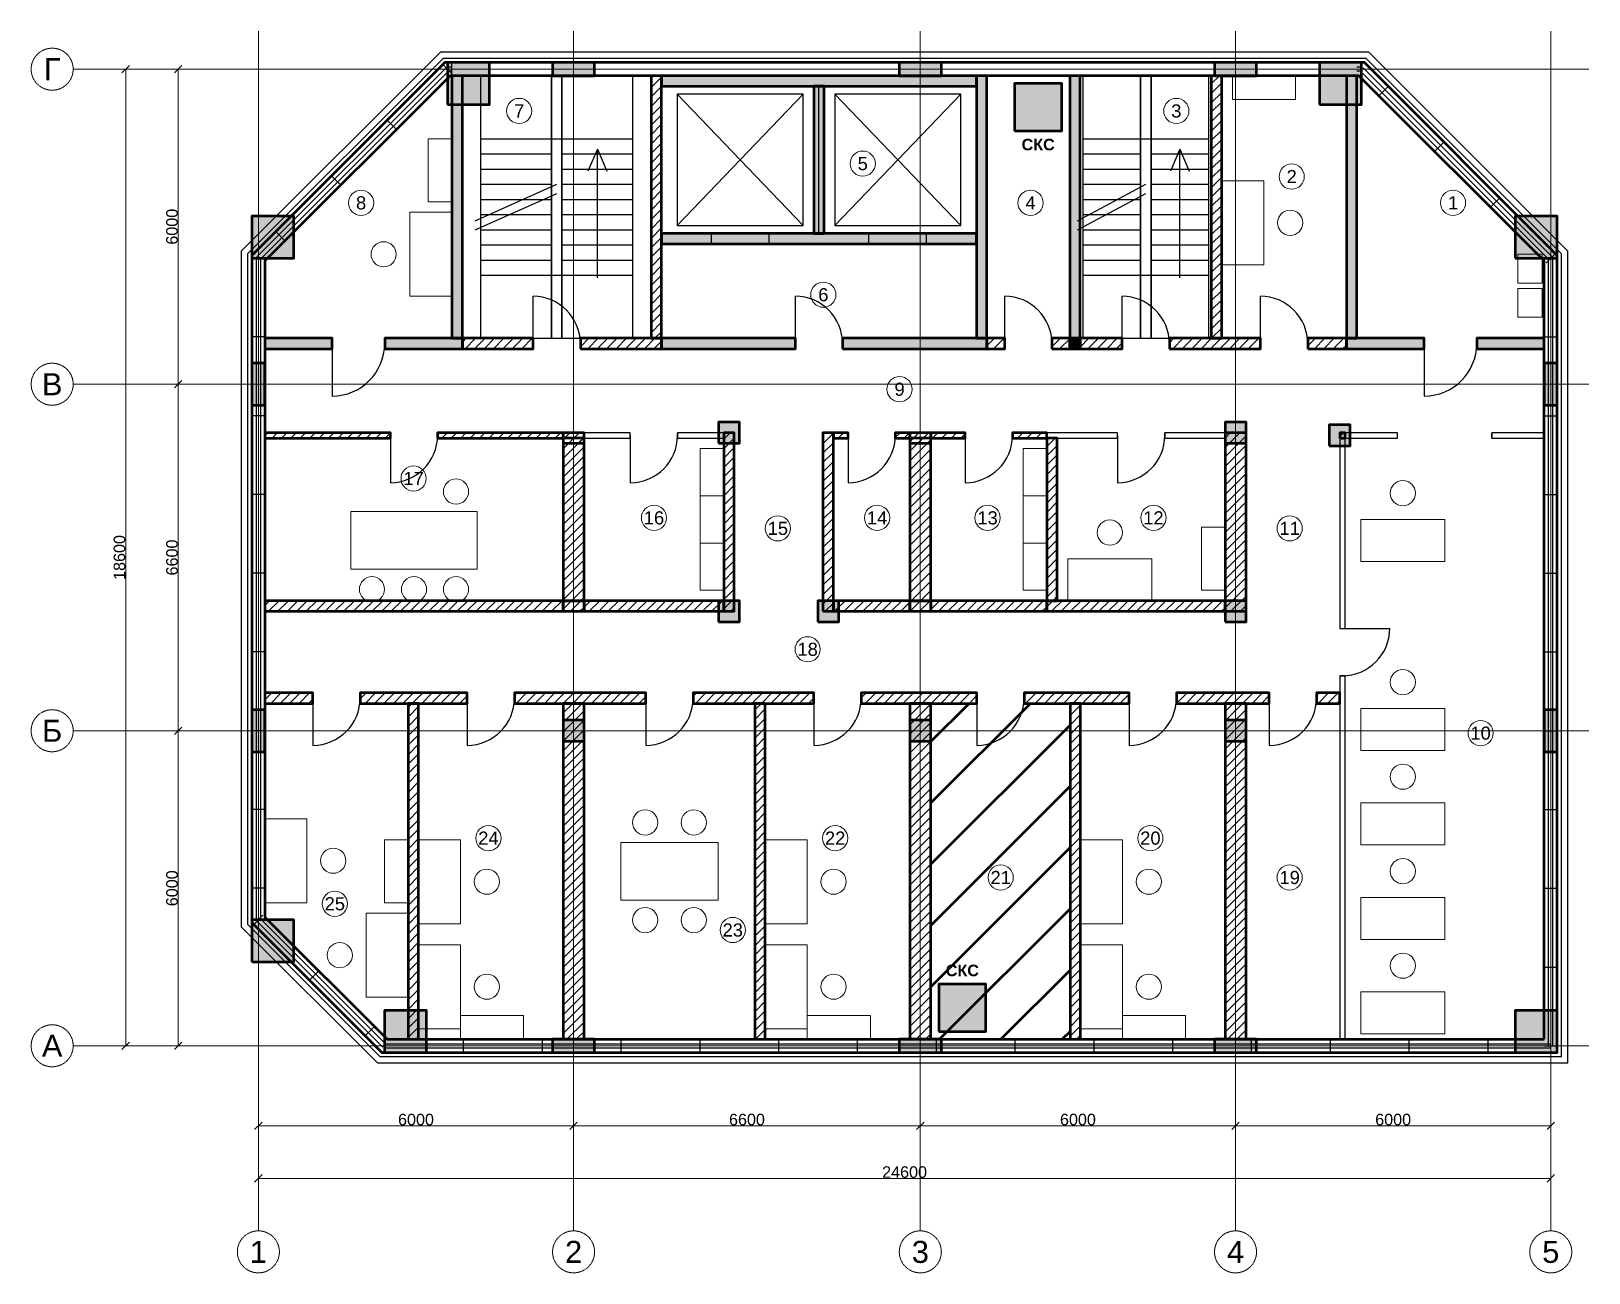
# Model space of a CAD drawing. Header units: millimetres. Extents: x -4325 to 25325, y -4325 to 19325.
import ezdxf
from ezdxf.enums import TextEntityAlignment as Align

# ---------------------------------------------------------------- set-up
doc = ezdxf.new("R2010")
doc.units = ezdxf.units.MM
doc.linetypes.add('CENTER2', pattern=[2.541, 1.587, -0.318, 0.318, -0.318])
for name, color, linetype, lineweight in [('A-ANNO-ROOM', 7, 'CONTINUOUS', 18), ('A-DIMS', 8, 'CONTINUOUS', 13), ('A-DOOR', 3, 'CONTINUOUS', 25), ('A-ELEV', 7, 'CONTINUOUS', 25), ('A-FACADE-PANEL', 8, 'CONTINUOUS', 25), ('A-FURN', 8, 'CONTINUOUS', 18), ('A-GLAZ-RIBBON', 5, 'CONTINUOUS', 25), ('A-GRID', 8, 'CENTER2', 13), ('A-HATCH', 9, 'CONTINUOUS', 9), ('A-OUTLINE', 7, 'CONTINUOUS', 50), ('A-SANI', 8, 'CONTINUOUS', 18), ('A-STAIR', 7, 'CONTINUOUS', 25), ('A-WALL-BLOCK', 9, 'CONTINUOUS', 50), ('A-WALL-GLASS', 4, 'CONTINUOUS', 25), ('A-WALL-RC', 7, 'CONTINUOUS', 50), ('E-SCS-RISER', 1, 'CONTINUOUS', 50), ('E-SERVER-ROOM', 1, 'CONTINUOUS', 50)]:
    doc.layers.add(name, color=color, linetype=linetype, lineweight=lineweight)
doc.styles.add('Arial-Bold', font='arialbd.ttf')
doc.styles.get("Standard").update_dxf_attribs({"font": 'arial.ttf'})

msp = doc.modelspace()

# ---------------------------------------------------------------- hatches: boundary and pattern name
at = {"layer": 'A-HATCH'}
h = msp.add_hatch(dxfattribs=at)
h.set_pattern_fill('ANSI31', scale=40)
h.paths.add_polyline_path([(7474, 13475), (7674, 13475), (7674, 18475), (7674, 18475), (7474, 18475), (7474, 18475)])
h = msp.add_hatch(dxfattribs=at)
h.set_pattern_fill('ANSI31', scale=40)
h.paths.add_polyline_path([(18139, 13475), (18339, 13475), (18339, 18475), (18339, 18475), (18139, 18475), (18139, 18475)])
h = msp.add_hatch(dxfattribs=at)
h.set_pattern_fill('ANSI31', scale=40)
h.paths.add_polyline_path([(3884, 13275), (5229, 13275), (5229, 13475), (3884, 13475)])
h = msp.add_hatch(dxfattribs=at)
h.set_pattern_fill('ANSI31', scale=40)
h.paths.add_polyline_path([(6129, 13275), (7674, 13275), (7674, 13475), (6129, 13475)])
h = msp.add_hatch(dxfattribs=at)
h.set_pattern_fill('ANSI31', scale=40)
h.paths.add_polyline_path([(13868, 13275), (14206, 13275), (14206, 13475), (13868, 13475)])
h = msp.add_hatch(dxfattribs=at)
h.set_pattern_fill('ANSI31', scale=40)
h.paths.add_polyline_path([(15106, 13275), (15443, 13275), (15443, 13475), (15106, 13475)])
h = msp.add_hatch(dxfattribs=at)
h.set_pattern_fill('ANSI31', scale=40)
h.paths.add_polyline_path([(15643, 13275), (16441, 13275), (16441, 13475), (15643, 13475)])
h = msp.add_hatch(dxfattribs=at)
h.set_pattern_fill('ANSI31', scale=40)
h.paths.add_polyline_path([(17341, 13275), (19074, 13275), (19074, 13475), (17341, 13475)])
h = msp.add_hatch(dxfattribs=at)
h.set_pattern_fill('ANSI31', scale=40)
h.paths.add_polyline_path([(19974, 13275), (20710, 13275), (20710, 13475), (19974, 13475)])
h = msp.add_hatch(dxfattribs=at)
h.set_pattern_fill('ANSI31', scale=40)
h.paths.add_polyline_path([(125, 11575), (125, 11575), (2512, 11575), (2512, 11675), (125, 11675), (125, 11675)])
h = msp.add_hatch(dxfattribs=at)
h.set_pattern_fill('ANSI31', scale=40)
h.paths.add_polyline_path([(3412, 11575), (5800, 11575), (5800, 11675), (3412, 11675)])
h = msp.add_hatch(dxfattribs=at)
h.set_pattern_fill('ANSI31', scale=40)
h.paths.add_polyline_path([(5800, 11475), (6200, 11475), (6200, 11675), (5800, 11675)])
h = msp.add_hatch(dxfattribs=at)
h.set_pattern_fill('ANSI31', scale=40)
h.paths.add_polyline_path([(5800, 8475), (6200, 8475), (6200, 11575), (5800, 11575)])
h = msp.add_hatch(dxfattribs=at)
h.set_pattern_fill('ANSI31', scale=40)
h.paths.add_polyline_path([(8858, 8275), (9058, 8275), (9058, 11675), (8858, 11675)])
h = msp.add_hatch(dxfattribs=at)
h.set_pattern_fill('ANSI31', scale=40)
h.paths.add_polyline_path([(10747, 8275), (10947, 8275), (10947, 11675), (10747, 11675)])
h = msp.add_hatch(dxfattribs=at)
h.set_pattern_fill('ANSI31', scale=40)
h.paths.add_polyline_path([(10947, 11575), (11224, 11575), (11224, 11675), (10947, 11675)])
h = msp.add_hatch(dxfattribs=at)
h.set_pattern_fill('ANSI31', scale=40)
h.paths.add_polyline_path([(12124, 11575), (12400, 11575), (12400, 11675), (12124, 11675)])
h = msp.add_hatch(dxfattribs=at)
h.set_pattern_fill('ANSI31', scale=40)
h.paths.add_polyline_path([(12400, 11475), (12800, 11475), (12800, 11675), (12400, 11675)])
h = msp.add_hatch(dxfattribs=at)
h.set_pattern_fill('ANSI31', scale=40)
h.paths.add_polyline_path([(12400, 8475), (12800, 8475), (12800, 11575), (12400, 11575)])
h = msp.add_hatch(dxfattribs=at)
h.set_pattern_fill('ANSI31', scale=40)
h.paths.add_polyline_path([(12800, 11575), (13454, 11575), (13454, 11675), (12800, 11675)])
h = msp.add_hatch(dxfattribs=at)
h.set_pattern_fill('ANSI31', scale=40)
h.paths.add_polyline_path([(14354, 11575), (15007, 11575), (15007, 11675), (14354, 11675)])
h = msp.add_hatch(dxfattribs=at)
h.set_pattern_fill('ANSI31', scale=40)
h.paths.add_polyline_path([(15007, 8475), (15207, 8475), (15207, 11575), (15007, 11575)])
h = msp.add_hatch(dxfattribs=at)
h.set_pattern_fill('ANSI31', scale=40)
h.paths.add_polyline_path([(18400, 8275), (18800, 8275), (18800, 11675), (18400, 11675)])
h = msp.add_hatch(dxfattribs=at)
h.set_pattern_fill('ANSI31', scale=40)
h.paths.add_polyline_path([(20585, 11575), (20685, 11575), (20685, 11675), (20585, 11675)])
h = msp.add_hatch(dxfattribs=at)
h.set_pattern_fill('ANSI31', scale=40)
h.paths.add_polyline_path([(125, 8275), (125, 8275), (5800, 8275), (5800, 8475), (125, 8475), (125, 8475)])
h = msp.add_hatch(dxfattribs=at)
h.set_pattern_fill('ANSI31', scale=40)
h.paths.add_polyline_path([(5800, 8275), (6200, 8275), (6200, 8475), (5800, 8475)])
h = msp.add_hatch(dxfattribs=at)
h.set_pattern_fill('ANSI31', scale=40)
h.paths.add_polyline_path([(6200, 8275), (8858, 8275), (8858, 8475), (6200, 8475)])
h = msp.add_hatch(dxfattribs=at)
h.set_pattern_fill('ANSI31', scale=40)
h.paths.add_polyline_path([(10947, 8275), (12400, 8275), (12400, 8475), (10947, 8475)])
h = msp.add_hatch(dxfattribs=at)
h.set_pattern_fill('ANSI31', scale=40)
h.paths.add_polyline_path([(12400, 8275), (12800, 8275), (12800, 8475), (12400, 8475)])
h = msp.add_hatch(dxfattribs=at)
h.set_pattern_fill('ANSI31', scale=40)
h.paths.add_polyline_path([(12800, 8275), (15007, 8275), (15007, 8475), (12800, 8475)])
h = msp.add_hatch(dxfattribs=at)
h.set_pattern_fill('ANSI31', scale=40)
h.paths.add_polyline_path([(15007, 8275), (18400, 8275), (18400, 8475), (15007, 8475)])
h = msp.add_hatch(dxfattribs=at)
h.set_pattern_fill('ANSI31', scale=40)
h.paths.add_polyline_path([(125, 6522), (125, 6522), (1037, 6522), (1037, 6722), (125, 6722), (125, 6722)])
h = msp.add_hatch(dxfattribs=at)
h.set_pattern_fill('ANSI31', scale=40)
h.paths.add_polyline_path([(1937, 6522), (3974, 6522), (3974, 6722), (1937, 6722)])
h = msp.add_hatch(dxfattribs=at)
h.set_pattern_fill('ANSI31', scale=40)
h.paths.add_polyline_path([(4874, 6522), (7374, 6522), (7374, 6722), (4874, 6722)])
h = msp.add_hatch(dxfattribs=at)
h.set_pattern_fill('ANSI31', scale=40)
h.paths.add_polyline_path([(8274, 6522), (10574, 6522), (10574, 6722), (8274, 6722)])
h = msp.add_hatch(dxfattribs=at)
h.set_pattern_fill('ANSI31', scale=40)
h.paths.add_polyline_path([(11474, 6522), (13674, 6522), (13674, 6722), (11474, 6722)])
h = msp.add_hatch(dxfattribs=at)
h.set_pattern_fill('ANSI31', scale=40)
h.paths.add_polyline_path([(14574, 6522), (16574, 6522), (16574, 6722), (14574, 6722)])
h = msp.add_hatch(dxfattribs=at)
h.set_pattern_fill('ANSI31', scale=40)
h.paths.add_polyline_path([(17474, 6522), (19242, 6522), (19242, 6722), (17474, 6722)])
h = msp.add_hatch(dxfattribs=at)
h.set_pattern_fill('ANSI31', scale=40)
h.paths.add_polyline_path([(20142, 6522), (20585, 6522), (20585, 6722), (20142, 6722)])
h = msp.add_hatch(dxfattribs=at)
h.set_pattern_fill('ANSI31', scale=40)
h.paths.add_polyline_path([(2849, 125), (3049, 125), (3049, 125), (3049, 6522), (2849, 6522), (2849, 125)])
h = msp.add_hatch(dxfattribs=at)
h.set_pattern_fill('ANSI31', scale=40)
h.paths.add_polyline_path([(5800, 125), (6200, 125), (6200, 125), (6200, 6522), (5800, 6522), (5800, 125)])
h = msp.add_hatch(dxfattribs=at)
h.set_pattern_fill('ANSI31', scale=40)
h.paths.add_polyline_path([(9449, 125), (9649, 125), (9649, 125), (9649, 6522), (9449, 6522), (9449, 125)])
h = msp.add_hatch(dxfattribs=at)
h.set_pattern_fill('ANSI31', scale=40)
h.paths.add_polyline_path([(12400, 125), (12800, 125), (12800, 125), (12800, 6522), (12400, 6522), (12400, 125)])
h = msp.add_hatch(dxfattribs=at)
h.set_pattern_fill('ANSI31', scale=40)
h.paths.add_polyline_path([(15449, 125), (15649, 125), (15649, 125), (15649, 6522), (15449, 6522), (15449, 125)])
h = msp.add_hatch(dxfattribs=at)
h.set_pattern_fill('ANSI31', scale=40)
h.paths.add_polyline_path([(18400, 125), (18800, 125), (18800, 125), (18800, 6522), (18400, 6522), (18400, 125)])
at = {"layer": 'A-WALL-RC'}
h = msp.add_hatch(color=7, dxfattribs=at)
h.dxf.hatch_style = 1
h.paths.add_polyline_path([(3600, 17925), (4400, 17925), (4400, 18725), (3600, 18725)])
h = msp.add_hatch(color=7, dxfattribs=at)
h.dxf.hatch_style = 1
h.paths.add_polyline_path([(5600, 18475), (6400, 18475), (6400, 18725), (5600, 18725)])
h = msp.add_hatch(color=7, dxfattribs=at)
h.dxf.hatch_style = 1
h.paths.add_polyline_path([(12200, 18475), (13000, 18475), (13000, 18725), (12200, 18725)])
h = msp.add_hatch(color=7, dxfattribs=at)
h.dxf.hatch_style = 1
h.paths.add_polyline_path([(18200, 18475), (19000, 18475), (19000, 18725), (18200, 18725)])
h = msp.add_hatch(color=7, dxfattribs=at)
h.dxf.hatch_style = 1
h.paths.add_polyline_path([(20200, 17925), (21000, 17925), (21000, 18725), (20200, 18725)])
h = msp.add_hatch(color=7, dxfattribs=at)
h.dxf.hatch_style = 1
h.paths.add_polyline_path([(3684, 13475), (3884, 13475), (3884, 18475), (3884, 18475), (3684, 18475), (3684, 18475)])
h = msp.add_hatch(color=7, dxfattribs=at)
h.dxf.hatch_style = 1
h.paths.add_polyline_path([(7674, 18275), (13668, 18275), (13668, 18475), (13668, 18475), (7674, 18475), (7674, 18475)])
h = msp.add_hatch(color=7, dxfattribs=at)
h.dxf.hatch_style = 1
h.paths.add_polyline_path([(13668, 13475), (13868, 13475), (13868, 18475), (13868, 18475), (13668, 18475), (13668, 18475)])
h = msp.add_hatch(color=7, dxfattribs=at)
h.dxf.hatch_style = 1
h.paths.add_polyline_path([(15443, 13475), (15643, 13475), (15643, 18475), (15643, 18475), (15443, 18475), (15443, 18475)])
h = msp.add_hatch(color=7, dxfattribs=at)
h.dxf.hatch_style = 1
h.paths.add_polyline_path([(20710, 13475), (20910, 13475), (20910, 18475), (20910, 18475), (20710, 18475), (20710, 18475)])
h = msp.add_hatch(color=7, dxfattribs=at)
h.dxf.hatch_style = 1
h.paths.add_polyline_path([(10571, 15472), (10771, 15472), (10771, 18275), (10571, 18275)])
h = msp.add_hatch(color=7, dxfattribs=at)
h.dxf.hatch_style = 1
h.paths.add_polyline_path([(-125, 15000), (675, 15000), (675, 15800), (-125, 15800)])
h = msp.add_hatch(color=7, dxfattribs=at)
h.dxf.hatch_style = 1
h.paths.add_polyline_path([(23925, 15000), (24725, 15000), (24725, 15800), (23925, 15800)])
h = msp.add_hatch(color=7, dxfattribs=at)
h.dxf.hatch_style = 1
h.paths.add_polyline_path([(7674, 15272), (13668, 15272), (13668, 15472), (7674, 15472)])
h = msp.add_hatch(color=7, dxfattribs=at)
h.dxf.hatch_style = 1
h.paths.add_polyline_path([(125, 13275), (125, 13275), (1404, 13275), (1404, 13475), (125, 13475), (125, 13475)])
h = msp.add_hatch(color=7, dxfattribs=at)
h.dxf.hatch_style = 1
h.paths.add_polyline_path([(2404, 13275), (3884, 13275), (3884, 13475), (2404, 13475)])
h = msp.add_hatch(color=7, dxfattribs=at)
h.dxf.hatch_style = 1
h.paths.add_polyline_path([(7674, 13275), (10221, 13275), (10221, 13475), (7674, 13475)])
h = msp.add_hatch(color=7, dxfattribs=at)
h.dxf.hatch_style = 1
h.paths.add_polyline_path([(11121, 13275), (13868, 13275), (13868, 13475), (11121, 13475)])
h = msp.add_hatch(color=7, dxfattribs=at)
h.dxf.hatch_style = 1
h.paths.add_polyline_path([(15443, 13275), (15643, 13275), (15643, 13475), (15443, 13475)])
h = msp.add_hatch(color=7, dxfattribs=at)
h.dxf.hatch_style = 1
h.paths.add_polyline_path([(20710, 13275), (22192, 13275), (22192, 13475), (20710, 13475)])
h = msp.add_hatch(color=7, dxfattribs=at)
h.dxf.hatch_style = 1
h.paths.add_polyline_path([(23192, 13275), (24475, 13275), (24475, 13275), (24475, 13475), (24475, 13475), (23192, 13475)])
h = msp.add_hatch(color=7, dxfattribs=at)
h.dxf.hatch_style = 1
h.paths.add_polyline_path([(-125, 12200), (125, 12200), (125, 13000), (-125, 13000)])
h = msp.add_hatch(color=7, dxfattribs=at)
h.dxf.hatch_style = 1
h.paths.add_polyline_path([(24475, 12200), (24725, 12200), (24725, 13000), (24475, 13000)])
h = msp.add_hatch(color=7, dxfattribs=at)
h.dxf.hatch_style = 1
h.paths.add_polyline_path([(8758, 11475), (9158, 11475), (9158, 11875), (8758, 11875)])
h = msp.add_hatch(color=7, dxfattribs=at)
h.dxf.hatch_style = 1
h.paths.add_polyline_path([(18400, 11475), (18800, 11475), (18800, 11875), (18400, 11875)])
h = msp.add_hatch(color=7, dxfattribs=at)
h.dxf.hatch_style = 1
h.paths.add_polyline_path([(20385, 11425), (20785, 11425), (20785, 11825), (20385, 11825)])
h = msp.add_hatch(color=7, dxfattribs=at)
h.dxf.hatch_style = 1
h.paths.add_polyline_path([(8758, 8075), (9158, 8075), (9158, 8475), (8758, 8475)])
h = msp.add_hatch(color=7, dxfattribs=at)
h.dxf.hatch_style = 1
h.paths.add_polyline_path([(10647, 8075), (11047, 8075), (11047, 8475), (10647, 8475)])
h = msp.add_hatch(color=7, dxfattribs=at)
h.dxf.hatch_style = 1
h.paths.add_polyline_path([(18400, 8075), (18800, 8075), (18800, 8475), (18400, 8475)])
h = msp.add_hatch(color=7, dxfattribs=at)
h.dxf.hatch_style = 1
h.paths.add_polyline_path([(-125, 5600), (125, 5600), (125, 6400), (-125, 6400)])
h = msp.add_hatch(color=7, dxfattribs=at)
h.dxf.hatch_style = 1
h.paths.add_polyline_path([(24475, 5600), (24725, 5600), (24725, 6400), (24475, 6400)])
h = msp.add_hatch(color=7, dxfattribs=at)
h.dxf.hatch_style = 1
h.paths.add_polyline_path([(5800, 5800), (6200, 5800), (6200, 6200), (5800, 6200)])
h = msp.add_hatch(color=7, dxfattribs=at)
h.dxf.hatch_style = 1
h.paths.add_polyline_path([(12400, 5800), (12800, 5800), (12800, 6200), (12400, 6200)])
h = msp.add_hatch(color=7, dxfattribs=at)
h.dxf.hatch_style = 1
h.paths.add_polyline_path([(18400, 5800), (18800, 5800), (18800, 6200), (18400, 6200)])
h = msp.add_hatch(color=7, dxfattribs=at)
h.dxf.hatch_style = 1
h.paths.add_polyline_path([(-125, 1600), (675, 1600), (675, 2400), (-125, 2400)])
h = msp.add_hatch(color=7, dxfattribs=at)
h.dxf.hatch_style = 1
h.paths.add_polyline_path([(2400, -125), (3200, -125), (3200, 675), (2400, 675)])
h = msp.add_hatch(color=7, dxfattribs=at)
h.dxf.hatch_style = 1
h.paths.add_polyline_path([(23925, -125), (24725, -125), (24725, 675), (23925, 675)])
h = msp.add_hatch(color=7, dxfattribs=at)
h.dxf.hatch_style = 1
h.paths.add_polyline_path([(5600, -125), (6400, -125), (6400, 125), (5600, 125)])
h = msp.add_hatch(color=7, dxfattribs=at)
h.dxf.hatch_style = 1
h.paths.add_polyline_path([(12200, -125), (13000, -125), (13000, 125), (12200, 125)])
h = msp.add_hatch(color=7, dxfattribs=at)
h.dxf.hatch_style = 1
h.paths.add_polyline_path([(18200, -125), (19000, -125), (19000, 125), (18200, 125)])
at = {"layer": 'E-SCS-RISER'}
h = msp.add_hatch(color=7, dxfattribs=at)
h.dxf.hatch_style = 1
h.paths.add_polyline_path([(14393, 17425), (15293, 17425), (15293, 18325), (14393, 18325)])
h = msp.add_hatch(color=7, dxfattribs=at)
h.dxf.hatch_style = 1
h.paths.add_polyline_path([(12950, 275), (13850, 275), (13850, 1175), (12950, 1175)])
at = {"layer": 'E-SERVER-ROOM'}
h = msp.add_hatch(dxfattribs=at)
h.set_pattern_fill('ANSI31', scale=260)
h.paths.add_polyline_path([(12800, 125), (15449, 125), (15449, 6522), (12800, 6522)])

# ---------------------------------------------------------------- linework, layer by layer
at = {"layer": 'A-ANNO-ROOM'}
for centre in [(4964, 17805), (17473, 17805), (11504, 16802), (19669, 16555), (1955, 16055), (14698, 16055), (22740, 16055), (10754, 14305), (12205, 12505), (2955, 10805), (7530, 10055), (9888, 9855), (11777, 10055), (13880, 10055), (17037, 10055), (19630, 9855), (10455, 7552), (23265, 5955), (4379, 3955), (10979, 3955), (16979, 3955), (14130, 3205), (19630, 3205), (1455, 2705), (9030, 2205)]:
    msp.add_circle(centre, 240, dxfattribs=at)
at = {"layer": 'A-DIMS'}
for p, q in [((-2596, 18529), (-2454, 18671)), ((-2525, 0), (-2525, 18600)), ((-1596, 18529), (-1454, 18671)), ((-1525, 12600), (-1525, 18600)), ((-1596, 12529), (-1454, 12671)), ((-1596, 12529), (-1454, 12671)), ((-1525, 6000), (-1525, 12600)), ((-1596, 5929), (-1454, 6071)), ((-1596, 5929), (-1454, 6071)), ((-1525, 0), (-1525, 6000)), ((-2596, -71), (-2454, 71)), ((-1596, -71), (-1454, 71)), ((-71, -1596), (71, -1454)), ((5929, -1596), (6071, -1454)), ((5929, -1596), (6071, -1454)), ((12529, -1596), (12671, -1454)), ((12529, -1596), (12671, -1454)), ((18529, -1596), (18671, -1454)), ((18529, -1596), (18671, -1454)), ((24529, -1596), (24671, -1454)), ((0, -1525), (6000, -1525)), ((6000, -1525), (12600, -1525)), ((12600, -1525), (18600, -1525)), ((18600, -1525), (24600, -1525)), ((-71, -2596), (71, -2454)), ((0, -2525), (24600, -2525)), ((24529, -2596), (24671, -2454))]:
    msp.add_line(p, q, dxfattribs=at)
at = {"layer": 'A-DOOR'}
for p, q in [((8622, 15272), (8622, 15472)), ((9722, 15272), (9722, 15472)), ((11620, 15272), (11620, 15472)), ((12720, 15272), (12720, 15472)), ((5229, 13375), (5229, 14275)), ((10221, 13375), (10221, 14275)), ((14206, 13375), (14206, 14275)), ((16441, 13375), (16441, 14275)), ((19074, 13375), (19074, 14275)), ((1404, 13275), (1404, 13475)), ((1404, 13375), (1404, 12375)), ((2404, 13275), (2404, 13475)), ((5229, 13275), (5229, 13475)), ((6129, 13275), (6129, 13475)), ((10221, 13275), (10221, 13475)), ((11121, 13275), (11121, 13475)), ((14206, 13275), (14206, 13475)), ((15106, 13275), (15106, 13475)), ((16441, 13275), (16441, 13475)), ((17341, 13275), (17341, 13475)), ((19074, 13275), (19074, 13475)), ((19974, 13275), (19974, 13475)), ((22192, 13275), (22192, 13475)), ((22192, 13375), (22192, 12375)), ((23192, 13275), (23192, 13475)), ((2512, 11575), (2512, 11675)), ((2512, 11625), (2512, 10725)), ((3412, 11575), (3412, 11675)), ((7079, 11575), (7079, 11675)), ((7079, 11625), (7079, 10725)), ((7979, 11575), (7979, 11675)), ((11224, 11575), (11224, 11675)), ((11224, 11625), (11224, 10725)), ((12124, 11575), (12124, 11675)), ((13454, 11575), (13454, 11675)), ((13454, 11625), (13454, 10725)), ((14354, 11575), (14354, 11675)), ((16354, 11575), (16354, 11675)), ((16354, 11625), (16354, 10725)), ((17254, 11575), (17254, 11675)), ((21680, 11575), (21680, 11675)), ((23480, 11575), (23480, 11675)), ((20585, 7948), (20685, 7948)), ((20635, 7948), (21535, 7948)), ((20585, 7048), (20685, 7048)), ((1037, 6522), (1037, 6722)), ((1037, 6622), (1037, 5722)), ((1937, 6522), (1937, 6722)), ((3974, 6522), (3974, 6722)), ((3974, 6622), (3974, 5722)), ((4874, 6522), (4874, 6722)), ((7374, 6522), (7374, 6722)), ((7374, 6622), (7374, 5722)), ((8274, 6522), (8274, 6722)), ((10574, 6522), (10574, 6722)), ((10574, 6622), (10574, 5722)), ((11474, 6522), (11474, 6722)), ((13674, 6522), (13674, 6722)), ((13674, 6622), (13674, 5722)), ((14574, 6522), (14574, 6722)), ((16574, 6522), (16574, 6722)), ((16574, 6622), (16574, 5722)), ((17474, 6522), (17474, 6722)), ((19242, 6522), (19242, 6722)), ((19242, 6622), (19242, 5722)), ((20142, 6522), (20142, 6722))]:
    msp.add_line(p, q, dxfattribs=at)
for centre, radius, start, end in [((5229, 13375), 900, 0, 90), ((10221, 13375), 900, 0, 90), ((14206, 13375), 900, 0, 90), ((16441, 13375), 900, 0, 90), ((19074, 13375), 900, 0, 90), ((1404, 13375), 1000, -90, 0), ((22192, 13375), 1000, -90, 0), ((2512, 11625), 900, -90, 0), ((7079, 11625), 900, -90, 0), ((11224, 11625), 900, -90, 0), ((13454, 11625), 900, -90, 0), ((16354, 11625), 900, -90, 0), ((20635, 7948), 900, -90, 0), ((1037, 6622), 900, -90, 0), ((3974, 6622), 900, -90, 0), ((7374, 6622), 900, -90, 0), ((10574, 6622), 900, -90, 0), ((13674, 6622), 900, -90, 0), ((16574, 6622), 900, -90, 0), ((19242, 6622), 900, -90, 0)]:
    msp.add_arc(centre, radius, start, end, dxfattribs=at)
at = {"layer": 'A-ELEV'}
for p, q in [((7972, 15624), (10372, 18124)), ((7972, 18124), (10372, 15624)), ((10671, 15472), (10671, 18275)), ((10970, 15624), (13370, 18124)), ((10970, 18124), (13370, 15624))]:
    msp.add_line(p, q, dxfattribs=at)
for points in [[(7972, 15624), (10372, 15624), (10372, 18124), (7972, 18124)], [(10970, 15624), (13370, 15624), (13370, 18124), (10970, 18124)]]:
    msp.add_lwpolyline(points, close=True, dxfattribs=at)
at = {"layer": 'A-FACADE-PANEL'}
for points in [[(24925, -325), (24925, 15135), (21135, 18925), (3465, 18925), (-325, 15135), (-325, 2265), (2265, -325)], [(24805, -205), (24805, 15085), (21085, 18805), (3515, 18805), (-205, 15085), (-205, 2315), (2315, -205)]]:
    msp.add_lwpolyline(points, close=True, dxfattribs=at)
at = {"layer": 'A-FURN'}
for p, q in [((8408, 10475), (8858, 10475)), ((14557, 10475), (15007, 10475)), ((8408, 9575), (8858, 9575)), ((14557, 9575), (15007, 9575))]:
    msp.add_line(p, q, dxfattribs=at)
for points in [[(18539, 18025), (19739, 18025), (19739, 18475), (18539, 18475)], [(3234, 16075), (3684, 16075), (3684, 17275), (3234, 17275)], [(18339, 14875), (19139, 14875), (19139, 16475), (18339, 16475)], [(2884, 14275), (3684, 14275), (3684, 15875), (2884, 15875)], [(8408, 8675), (8858, 8675), (8858, 11375), (8408, 11375)], [(14557, 8675), (15007, 8675), (15007, 11375), (14557, 11375)], [(1762, 9075), (4162, 9075), (4162, 10175), (1762, 10175)], [(17950, 8675), (18400, 8675), (18400, 9875), (17950, 9875)], [(20985, 9225), (22585, 9225), (22585, 10025), (20985, 10025)], [(15407, 8475), (17007, 8475), (17007, 9275), (15407, 9275)], [(20985, 5625), (22585, 5625), (22585, 6425), (20985, 6425)], [(20985, 3825), (22585, 3825), (22585, 4625), (20985, 4625)], [(125, 2725), (925, 2725), (925, 4325), (125, 4325)], [(2399, 2725), (2849, 2725), (2849, 3925), (2399, 3925)], [(3049, 2325), (3849, 2325), (3849, 3925), (3049, 3925)], [(6900, 2774), (8749, 2774), (8749, 3874), (6900, 3874)], [(9649, 2325), (10449, 2325), (10449, 3925), (9649, 3925)], [(15649, 2325), (16449, 2325), (16449, 3925), (15649, 3925)], [(20985, 2025), (22585, 2025), (22585, 2825), (20985, 2825)], [(2049, 925), (2849, 925), (2849, 2525), (2049, 2525)], [(3049, 325), (3849, 325), (3849, 1925), (3049, 1925)], [(9649, 325), (10449, 325), (10449, 1925), (9649, 1925)], [(15649, 325), (16449, 325), (16449, 1925), (15649, 1925)], [(20985, 225), (22585, 225), (22585, 1025), (20985, 1025)], [(3849, 125), (5049, 125), (5049, 575), (3849, 575)], [(10449, 125), (11649, 125), (11649, 575), (10449, 575)], [(16449, 125), (17649, 125), (17649, 575), (16449, 575)]]:
    msp.add_lwpolyline(points, close=True, dxfattribs=at)
for centre in [(19639, 15675), (2384, 15075), (3762, 10555), (21785, 10525), (16207, 9775), (2162, 8695), (2962, 8695), (3762, 8695), (21785, 6925), (21785, 5125), (7362, 4254), (8287, 4254), (1425, 3525), (21785, 3325), (4349, 3125), (10949, 3125), (16949, 3125), (7362, 2394), (8287, 2394), (1549, 1725), (21785, 1525), (4349, 1125), (10949, 1125), (16949, 1125)]:
    msp.add_circle(centre, 240, dxfattribs=at)
at = {"layer": 'A-GLAZ-RIBBON'}
for p, q in [((3688, 18512), (3512, 18688)), ((3684, 18475), (3684, 18725)), ((21000, 18475), (21000, 18725)), ((3572, 18628), (-28, 15028)), ((3628, 18572), (28, 14972)), ((3684, 18640), (3600, 18640)), ((3684, 18560), (3600, 18560)), ((21000, 18640), (20910, 18640)), ((21000, 18560), (20910, 18560)), ((24572, 14972), (20972, 18572)), ((24628, 15028), (21028, 18628)), ((21330, 18094), (21506, 18270)), ((2628, 17451), (2451, 17628)), ((22390, 17033), (22567, 17210)), ((1567, 16390), (1390, 16567)), ((23451, 15972), (23628, 16149)), ((506, 15330), (330, 15506)), ((125, 15000), (-125, 15000)), ((-40, 15000), (-40, 2400)), ((40, 15000), (40, 2400)), ((24475, 15000), (24725, 15000)), ((24512, 14912), (24688, 15088)), ((24560, 0), (24560, 15000)), ((24640, 0), (24640, 15000)), ((125, 13500), (-125, 13500)), ((24475, 13500), (24725, 13500)), ((125, 12000), (-125, 12000)), ((24475, 12000), (24725, 12000)), ((125, 10500), (-125, 10500)), ((24475, 10500), (24725, 10500)), ((125, 9000), (-125, 9000)), ((24475, 9000), (24725, 9000)), ((125, 7500), (-125, 7500)), ((24475, 7500), (24725, 7500)), ((125, 6000), (-125, 6000)), ((24475, 6000), (24725, 6000)), ((125, 4500), (-125, 4500)), ((24475, 4500), (24725, 4500)), ((125, 3000), (-125, 3000)), ((24475, 3000), (24725, 3000)), ((88, 2488), (-88, 2312)), ((28, 2428), (2428, 28)), ((-28, 2372), (2372, -28)), ((24475, 1500), (24725, 1500)), ((1149, 1428), (972, 1251)), ((2210, 367), (2033, 190)), ((2400, 125), (2400, -125)), ((2400, 40), (24600, 40)), ((3900, 125), (3900, -125)), ((5400, 125), (5400, -125)), ((6900, 125), (6900, -125)), ((8400, 125), (8400, -125)), ((9900, 125), (9900, -125)), ((11400, 125), (11400, -125)), ((12900, 125), (12900, -125)), ((14400, 125), (14400, -125)), ((15900, 125), (15900, -125)), ((17400, 125), (17400, -125)), ((18900, 125), (18900, -125)), ((20400, 125), (20400, -125)), ((21900, 125), (21900, -125)), ((23400, 125), (23400, -125)), ((24475, 0), (24725, 0)), ((2400, -40), (24600, -40))]:
    msp.add_line(p, q, dxfattribs=at)
at = {"layer": 'A-GRID'}
for p, q in [((0, -3525), (0, 19325)), ((6000, -3525), (6000, 19325)), ((12600, -3525), (12600, 19325)), ((18600, -3525), (18600, 19325)), ((24600, -3525), (24600, 19325)), ((-3525, 18600), (25325, 18600)), ((-3525, 12600), (25325, 12600)), ((-3525, 6000), (25325, 6000)), ((-3525, 0), (25325, 0))]:
    msp.add_line(p, q, dxfattribs=at)
for centre in [(-3925, 18600), (-3925, 12600), (-3925, 6000), (-3925, 0), (0, -3925), (6000, -3925), (12600, -3925), (18600, -3925), (24600, -3925)]:
    msp.add_circle(centre, 400, dxfattribs=at)
at = {"layer": 'A-OUTLINE'}
for points in [[(24725, -125), (24725, 15052), (21052, 18725), (3548, 18725), (-125, 15052), (-125, 2348), (2348, -125)], [(24475, 125), (24475, 14948), (20948, 18475), (3652, 18475), (125, 14948), (125, 2452), (2452, 125)]]:
    msp.add_lwpolyline(points, close=True, dxfattribs=at)
at = {"layer": 'A-SANI'}
for points in [[(23975, 14525), (24435, 14525), (24435, 15075), (23975, 15075)], [(23975, 13875), (24435, 13875), (24435, 14425), (23975, 14425)]]:
    msp.add_lwpolyline(points, close=True, dxfattribs=at)
at = {"layer": 'A-STAIR'}
for p, q in [((4229, 17275), (5579, 17275)), ((4229, 17275), (7129, 17275)), ((5779, 17275), (7129, 17275)), ((15693, 17275), (16791, 17275)), ((15693, 17275), (18089, 17275)), ((16991, 17275), (18089, 17275)), ((4229, 16986), (5579, 16986)), ((5779, 16986), (7129, 16986)), ((6454, 17075), (6274, 16655)), ((6454, 14625), (6454, 17075)), ((6454, 17075), (6634, 16655)), ((15693, 16986), (16791, 16986)), ((16991, 16986), (18089, 16986)), ((17540, 17075), (17360, 16655)), ((17540, 14625), (17540, 17075)), ((17540, 17075), (17720, 16655)), ((4229, 16697), (5579, 16697)), ((5779, 16697), (7129, 16697)), ((15693, 16697), (16791, 16697)), ((16991, 16697), (18089, 16697)), ((4129, 15715), (5679, 16408)), ((4229, 16408), (5579, 16408)), ((5779, 16408), (7129, 16408)), ((15593, 15715), (16891, 16408)), ((15693, 16408), (16791, 16408)), ((16991, 16408), (18089, 16408)), ((4129, 15542), (5679, 16235)), ((4229, 16119), (5579, 16119)), ((5779, 16119), (7129, 16119)), ((15593, 15542), (16891, 16235)), ((15693, 16119), (16791, 16119)), ((16991, 16119), (18089, 16119)), ((4229, 15831), (5579, 15831)), ((5779, 15831), (7129, 15831)), ((15693, 15831), (16791, 15831)), ((16991, 15831), (18089, 15831)), ((4229, 15542), (5579, 15542)), ((5779, 15542), (7129, 15542)), ((15693, 15542), (16791, 15542)), ((16991, 15542), (18089, 15542)), ((4229, 15253), (5579, 15253)), ((5779, 15253), (7129, 15253)), ((15693, 15253), (16791, 15253)), ((16991, 15253), (18089, 15253)), ((4229, 14964), (5579, 14964)), ((5779, 14964), (7129, 14964)), ((15693, 14964), (16791, 14964)), ((16991, 14964), (18089, 14964)), ((4229, 14675), (7129, 14675)), ((15693, 14675), (18089, 14675))]:
    msp.add_line(p, q, dxfattribs=at)
for points in [[(4229, 13475), (5579, 13475), (5579, 18475), (4229, 18475)], [(5579, 13475), (5779, 13475), (5779, 18475), (5579, 18475)], [(5779, 13475), (7129, 13475), (7129, 18475), (5779, 18475)], [(15693, 13475), (16791, 13475), (16791, 18475), (15693, 18475)], [(16791, 13475), (16991, 13475), (16991, 18475), (16791, 18475)], [(16991, 13475), (18089, 13475), (18089, 18475), (16991, 18475)]]:
    msp.add_lwpolyline(points, close=True, dxfattribs=at)
at = {"layer": 'A-WALL-BLOCK'}
for points in [[(7474, 13475), (7674, 13475), (7674, 18475), (7674, 18475), (7474, 18475), (7474, 18475)], [(18139, 13475), (18339, 13475), (18339, 18475), (18339, 18475), (18139, 18475), (18139, 18475)], [(3884, 13275), (5229, 13275), (5229, 13475), (3884, 13475)], [(6129, 13275), (7674, 13275), (7674, 13475), (6129, 13475)], [(13868, 13275), (14206, 13275), (14206, 13475), (13868, 13475)], [(15106, 13275), (15443, 13275), (15443, 13475), (15106, 13475)], [(15643, 13275), (16441, 13275), (16441, 13475), (15643, 13475)], [(17341, 13275), (19074, 13275), (19074, 13475), (17341, 13475)], [(19974, 13275), (20710, 13275), (20710, 13475), (19974, 13475)], [(125, 11575), (125, 11575), (2512, 11575), (2512, 11675), (125, 11675), (125, 11675)], [(3412, 11575), (5800, 11575), (5800, 11675), (3412, 11675)], [(5800, 11475), (6200, 11475), (6200, 11675), (5800, 11675)], [(5800, 8475), (6200, 8475), (6200, 11575), (5800, 11575)], [(8858, 8275), (9058, 8275), (9058, 11675), (8858, 11675)], [(10747, 8275), (10947, 8275), (10947, 11675), (10747, 11675)], [(10947, 11575), (11224, 11575), (11224, 11675), (10947, 11675)], [(12124, 11575), (12400, 11575), (12400, 11675), (12124, 11675)], [(12400, 11475), (12800, 11475), (12800, 11675), (12400, 11675)], [(12400, 8475), (12800, 8475), (12800, 11575), (12400, 11575)], [(12800, 11575), (13454, 11575), (13454, 11675), (12800, 11675)], [(14354, 11575), (15007, 11575), (15007, 11675), (14354, 11675)], [(15007, 8475), (15207, 8475), (15207, 11575), (15007, 11575)], [(18400, 8275), (18800, 8275), (18800, 11675), (18400, 11675)], [(20585, 11575), (20685, 11575), (20685, 11675), (20585, 11675)], [(125, 8275), (125, 8275), (5800, 8275), (5800, 8475), (125, 8475), (125, 8475)], [(5800, 8275), (6200, 8275), (6200, 8475), (5800, 8475)], [(6200, 8275), (8858, 8275), (8858, 8475), (6200, 8475)], [(10947, 8275), (12400, 8275), (12400, 8475), (10947, 8475)], [(12400, 8275), (12800, 8275), (12800, 8475), (12400, 8475)], [(12800, 8275), (15007, 8275), (15007, 8475), (12800, 8475)], [(15007, 8275), (18400, 8275), (18400, 8475), (15007, 8475)], [(125, 6522), (125, 6522), (1037, 6522), (1037, 6722), (125, 6722), (125, 6722)], [(1937, 6522), (3974, 6522), (3974, 6722), (1937, 6722)], [(4874, 6522), (7374, 6522), (7374, 6722), (4874, 6722)], [(8274, 6522), (10574, 6522), (10574, 6722), (8274, 6722)], [(11474, 6522), (13674, 6522), (13674, 6722), (11474, 6722)], [(14574, 6522), (16574, 6522), (16574, 6722), (14574, 6722)], [(17474, 6522), (19242, 6522), (19242, 6722), (17474, 6722)], [(20142, 6522), (20585, 6522), (20585, 6722), (20142, 6722)], [(2849, 125), (3049, 125), (3049, 125), (3049, 6522), (2849, 6522), (2849, 125)], [(5800, 125), (6200, 125), (6200, 125), (6200, 6522), (5800, 6522), (5800, 125)], [(9449, 125), (9649, 125), (9649, 125), (9649, 6522), (9449, 6522), (9449, 125)], [(12400, 125), (12800, 125), (12800, 125), (12800, 6522), (12400, 6522), (12400, 125)], [(15449, 125), (15649, 125), (15649, 125), (15649, 6522), (15449, 6522), (15449, 125)], [(18400, 125), (18800, 125), (18800, 125), (18800, 6522), (18400, 6522), (18400, 125)]]:
    msp.add_lwpolyline(points, close=True, dxfattribs=at)
at = {"layer": 'A-WALL-GLASS'}
for points in [[(6200, 11575), (7079, 11575), (7079, 11675), (6200, 11675)], [(7979, 11575), (8858, 11575), (8858, 11675), (7979, 11675)], [(15007, 11575), (16354, 11575), (16354, 11675), (15007, 11675)], [(17254, 11575), (18400, 11575), (18400, 11675), (17254, 11675)], [(20585, 7948), (20685, 7948), (20685, 11575), (20585, 11575)], [(20685, 11575), (21680, 11575), (21680, 11675), (20685, 11675)], [(23480, 11575), (24475, 11575), (24475, 11575), (24475, 11675), (24475, 11675), (23480, 11675)], [(20585, 125), (20685, 125), (20685, 125), (20685, 7048), (20585, 7048), (20585, 125)]]:
    msp.add_lwpolyline(points, close=True, dxfattribs=at)
at = {"layer": 'A-WALL-RC'}
for points in [[(3600, 17925), (4400, 17925), (4400, 18725), (3600, 18725)], [(5600, 18475), (6400, 18475), (6400, 18725), (5600, 18725)], [(12200, 18475), (13000, 18475), (13000, 18725), (12200, 18725)], [(18200, 18475), (19000, 18475), (19000, 18725), (18200, 18725)], [(20200, 17925), (21000, 17925), (21000, 18725), (20200, 18725)], [(3684, 13475), (3884, 13475), (3884, 18475), (3884, 18475), (3684, 18475), (3684, 18475)], [(7674, 18275), (13668, 18275), (13668, 18475), (13668, 18475), (7674, 18475), (7674, 18475)], [(13668, 13475), (13868, 13475), (13868, 18475), (13868, 18475), (13668, 18475), (13668, 18475)], [(15443, 13475), (15643, 13475), (15643, 18475), (15643, 18475), (15443, 18475), (15443, 18475)], [(20710, 13475), (20910, 13475), (20910, 18475), (20910, 18475), (20710, 18475), (20710, 18475)], [(10571, 15472), (10771, 15472), (10771, 18275), (10571, 18275)], [(-125, 15000), (675, 15000), (675, 15800), (-125, 15800)], [(23925, 15000), (24725, 15000), (24725, 15800), (23925, 15800)], [(7674, 15272), (13668, 15272), (13668, 15472), (7674, 15472)], [(125, 13275), (125, 13275), (1404, 13275), (1404, 13475), (125, 13475), (125, 13475)], [(2404, 13275), (3884, 13275), (3884, 13475), (2404, 13475)], [(7674, 13275), (10221, 13275), (10221, 13475), (7674, 13475)], [(11121, 13275), (13868, 13275), (13868, 13475), (11121, 13475)], [(15443, 13275), (15643, 13275), (15643, 13475), (15443, 13475)], [(20710, 13275), (22192, 13275), (22192, 13475), (20710, 13475)], [(23192, 13275), (24475, 13275), (24475, 13275), (24475, 13475), (24475, 13475), (23192, 13475)], [(-125, 12200), (125, 12200), (125, 13000), (-125, 13000)], [(24475, 12200), (24725, 12200), (24725, 13000), (24475, 13000)], [(8758, 11475), (9158, 11475), (9158, 11875), (8758, 11875)], [(18400, 11475), (18800, 11475), (18800, 11875), (18400, 11875)], [(20385, 11425), (20785, 11425), (20785, 11825), (20385, 11825)], [(8758, 8075), (9158, 8075), (9158, 8475), (8758, 8475)], [(10647, 8075), (11047, 8075), (11047, 8475), (10647, 8475)], [(18400, 8075), (18800, 8075), (18800, 8475), (18400, 8475)], [(-125, 5600), (125, 5600), (125, 6400), (-125, 6400)], [(24475, 5600), (24725, 5600), (24725, 6400), (24475, 6400)], [(5800, 5800), (6200, 5800), (6200, 6200), (5800, 6200)], [(12400, 5800), (12800, 5800), (12800, 6200), (12400, 6200)], [(18400, 5800), (18800, 5800), (18800, 6200), (18400, 6200)], [(-125, 1600), (675, 1600), (675, 2400), (-125, 2400)], [(2400, -125), (3200, -125), (3200, 675), (2400, 675)], [(23925, -125), (24725, -125), (24725, 675), (23925, 675)], [(5600, -125), (6400, -125), (6400, 125), (5600, 125)], [(12200, -125), (13000, -125), (13000, 125), (12200, 125)], [(18200, -125), (19000, -125), (19000, 125), (18200, 125)]]:
    msp.add_lwpolyline(points, close=True, dxfattribs=at)
at = {"layer": 'E-SCS-RISER'}
for points in [[(14393, 17425), (15293, 17425), (15293, 18325), (14393, 18325)], [(12950, 275), (13850, 275), (13850, 1175), (12950, 1175)]]:
    msp.add_lwpolyline(points, close=True, dxfattribs=at)

# ---------------------------------------------------------------- texts
at = {"layer": 'A-ANNO-ROOM'}
for s, p in [('7', (4964, 17805)), ('3', (17473, 17805)), ('5', (11504, 16802)), ('2', (19669, 16555)), ('8', (1955, 16055)), ('4', (14698, 16055)), ('1', (22740, 16055)), ('6', (10754, 14305)), ('9', (12205, 12505)), ('17', (2955, 10805)), ('16', (7530, 10055)), ('14', (11777, 10055)), ('13', (13880, 10055)), ('12', (17037, 10055)), ('15', (9888, 9855)), ('11', (19630, 9855)), ('18', (10455, 7552)), ('10', (23265, 5955)), ('24', (4379, 3955)), ('22', (10979, 3955)), ('20', (16979, 3955)), ('21', (14130, 3205)), ('19', (19630, 3205)), ('25', (1455, 2705)), ('23', (9030, 2205))]:
    msp.add_text(s, height=250, dxfattribs=at).set_placement(p, align=Align.MIDDLE_CENTER)
at = {"layer": 'A-DIMS'}
for s, p in [('6000', (-1645, 15600)), ('18600', (-2645, 9300)), ('6600', (-1645, 9300)), ('6000', (-1645, 3000))]:
    msp.add_text(s, height=220, rotation=90, dxfattribs=at).set_placement(p, align=Align.MIDDLE_CENTER)
for s, p in [('6000', (3000, -1405)), ('6600', (9300, -1405)), ('6000', (15600, -1405)), ('6000', (21600, -1405)), ('24600', (12300, -2405))]:
    msp.add_text(s, height=220, dxfattribs=at).set_placement(p, align=Align.MIDDLE_CENTER)
at = {"layer": 'A-GRID'}
for s, p in [('Г', (-3925, 18600)), ('В', (-3925, 12600)), ('Б', (-3925, 6000)), ('А', (-3925, 0)), ('1', (0, -3925)), ('2', (6000, -3925)), ('3', (12600, -3925)), ('4', (18600, -3925)), ('5', (24600, -3925))]:
    msp.add_text(s, height=420, dxfattribs=at).set_placement(p, align=Align.MIDDLE_CENTER)
at = {"layer": 'E-SCS-RISER', "style": 'Arial-Bold'}
for p in [(14843, 17165), (13400, 1435)]:
    msp.add_text('СКС', height=220, dxfattribs=at).set_placement(p, align=Align.MIDDLE_CENTER)

doc.saveas('drawing.dxf')
